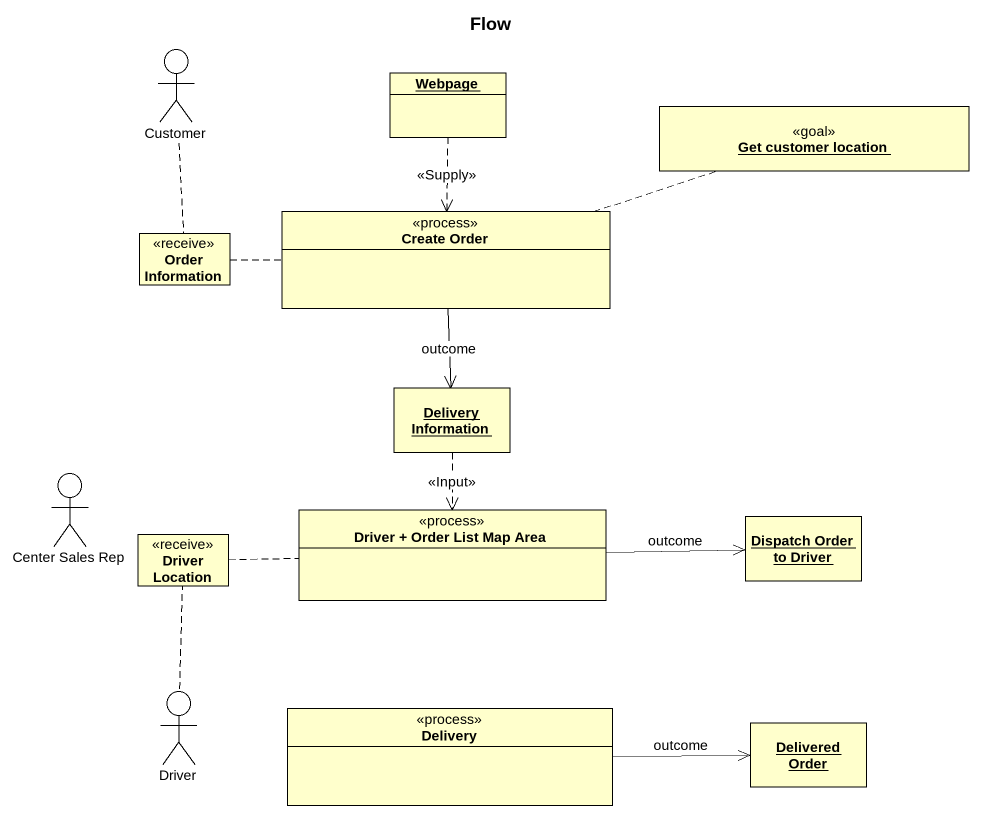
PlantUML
@startuml
title Flow
allowmixing
hide circle
hide empty members
actor Customer
object Webpage
object "Get customer location" as Get_customer_location <<goal>>
class "Order Information" as Order_Information <<receive>>
class "Create Order" as Create_Order <<process>>
object "Delivery Information" as Delivery_Information
actor "Center Sales Rep" as Center_Sales_Rep
class "Driver Location" as Driver_Location <<receive>>
class "Driver + Order List Map Area" as Driver_Order_List_Map_Area <<process>>
object "Dispatch Order to Driver" as Dispatch_Order_to_Driver
actor Driver
class Delivery <<process>>
object "Delivered Order" as Delivered_Order
Customer .. Order_Information
Webpage ..> Create_Order : <<Supply>>
Order_Information .right. Create_Order
Create_Order .right. Get_customer_location
Create_Order --> Delivery_Information : outcome
Delivery_Information ..> Driver_Order_List_Map_Area : <<Input>>
Driver_Location .right. Driver_Order_List_Map_Area
Driver_Order_List_Map_Area -right-> Dispatch_Order_to_Driver : outcome
Driver .up. Driver_Location
Delivery -right-> Delivered_Order : outcome
@enduml
